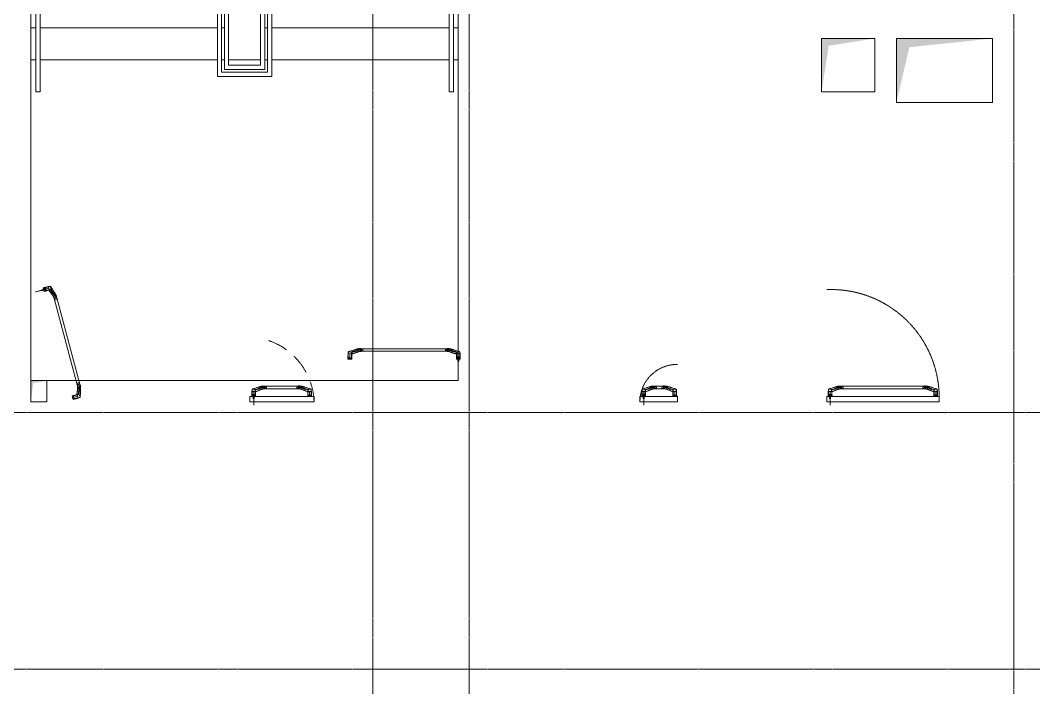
# Model space of a CAD drawing. Header units: millimetres. Extents: x -231292 to 573618, y -153144 to 564035.
# Drawn here: x -197475 to -187989, y 243520 to 249765 of the extents above; entities that cross this region are included whole.
import ezdxf

# ---------------------------------------------------------------- set-up
doc = ezdxf.new("R2010")
doc.units = ezdxf.units.MM
for name, pattern in [('CENTER2', [28.575, 19.05, -3.175, 3.175, -3.175]), ('CENTERLINE', [30, 12, -1.5, 3, -1.5, 12]), ('DASHED', [19.05, 12.7, -6.35]), ('HIDDEN', [9.525, 6.35, -3.175])]:
    doc.linetypes.add(name, pattern=pattern)
doc.layers.get('0').update_dxf_attribs({"color": 250})
for name, color, linetype, lineweight in [('АР_Двери_внутренние_антипаника', 250, 'Continuous', 0), ('АР_Ф_ЛК', 250, 'Continuous', 5), ('ВК_Шахты', 5, 'Continuous', 9), ('ОВ_Шахты_блок 4.1', 250, 'Continuous', 5), ('РД_Оси_100', 250, 'Continuous', 0)]:
    doc.layers.add(name, color=color, linetype=linetype, lineweight=lineweight)
doc.layers.add('АР_Делит', color=250, linetype='Continuous', lineweight=0, plot=False)

# ---------------------------------------------------------------- blocks, each defined once
blk = doc.blocks.new('СОШ_2200_АР_ОСИ_М100_28.05.24')
at = {"layer": 'РД_Оси_100', "linetype": 'CENTER2'}
for p, q in [((27600, -6155), (27600, 139938.679)), ((-5954.958, 90900), (119910, 90900)), ((-5954.958, 88500), (119910, 88500))]:
    blk.add_line(p, q, dxfattribs=at)
blk.add_lwpolyline([(28500, -6155), (28500, 139938.679)], dxfattribs=at)
at = {"layer": 'РД_Оси_100', "color": 1, "linetype": 'CENTER2'}
blk.add_lwpolyline([(33600, 139938.679), (33600, -6155)], dxfattribs=at)
blk = doc.blocks.new('ЛК_4000х9400')
for points in [[(6500, 3915), (2300, 3915), (2300, 3955), (6800, 3955), (6800, 3915), (6500, 3915)], [(4128.6, 45), (2300, 45), (2300, 85), (4146.2, 85)]]:
    blk.add_lwpolyline(points)
at = {"layer": 'АР_Делит'}
blk.add_lwpolyline([(-400, 4000), (9000, 4000), (9000, 0), (-400, 0)], close=True, dxfattribs=at)
at = {"layer": 'АР_Ф_ЛК'}
for p, q in [((2600, 4000), (2600, 3955)), ((2900, 4000), (2900, 3955)), ((2600, 3915), (2600, 2255)), ((2900, 3915), (2900, 2255)), ((2600, 2215), (2600, 2190)), ((2900, 2215), (2900, 2190)), ((2600, 2150), (2600, 1850)), ((2600, 1810), (2600, 1785)), ((2900, 1810), (2900, 1785)), ((2600, 1745), (2600, 85)), ((2900, 1745), (2900, 85)), ((2600, 45), (2600, 0)), ((2900, 45), (2900, 0))]:
    blk.add_line(p, q, dxfattribs=at)
for points in [[(6500, 3085, 0, 150, 0), (6033.8, 3085, 0, 0, 0), (2600, 3085, 0, 0, 0)], [(2600, 915, 0, 150, 0), (3066.2, 915, 0, 0, 0), (4400, 915, 0, 0, 0)]]:
    blk.add_lwpolyline(points, format="xyseb", dxfattribs=at)
for points in [[(4877.9, 1745), (2445, 1745), (2445, 2255), (6655, 2255), (6655, 1745), (5332.7, 1745)], [(4895.5, 1785), (2485, 1785), (2485, 2215), (6615, 2215), (6615, 1785), (5350.3, 1785)], [(4906.5, 1810), (2510, 1810), (2510, 2190), (6590, 2190), (6590, 1810), (5361.3, 1810)]]:
    blk.add_lwpolyline(points, dxfattribs=at)
for points in [[(2550, 2150), (6550, 2150), (6550, 1850), (2550, 1850)], [(2600, 2150), (6500, 2150), (6500, 1850), (2600, 1850)]]:
    blk.add_lwpolyline(points, close=True, dxfattribs=at)
blk = doc.blocks.new('otv')
at = {"linetype": 'Continuous'}
blk.add_lwpolyline([(0, -1), (0, 0), (1, 0), (1, -1)], close=True, dxfattribs=at)
blk.add_solid([(0, -1), (0, 0), (0.135, -0.137), (1, 0)], dxfattribs=at)
blk = doc.blocks.new('UUNEW01NEW00')
at = {"layer": 'АР_Двери_внутренние_антипаника', "color": 1, "linetype": 'Continuous'}
for p, q in [((-9.3, 0.2), (-14.4, -1.5)), ((-9.2, 0.8), (-9.3, 0.2)), ((-9.3, -0.1), (-9.3, 0.2)), ((-9.2, 0.2), (-9.3, 0.2)), ((-9.1, 1), (-9.2, 0.8)), ((-8.9, 0.5), (-9.2, 0.2)), ((-9.1, 19.3), (-8.9, 19.4)), ((-9.1, 19.3), (-9, 18.8)), ((-9, 1.2), (-9.1, 1)), ((-9, 18.8), (-8.8, 18.6)), ((-8.8, 1.3), (-9, 1.2)), ((-8.9, 19.4), (-8.5, 19.5)), ((-8.7, 0.8), (-8.9, 0.5)), ((-8.8, 18.6), (-8.6, 18.4)), ((-8.6, 0.9), (-8.7, 0.8)), ((-8.6, 18.4), (-8.4, 18.2)), ((-8.6, 1), (-8.6, 0.9)), ((-8.5, 1), (-8.6, 1)), ((-8.5, 19.5), (-8.2, 19.5)), ((-8.4, 0.8), (-8.5, 1.5)), ((-8.4, 1.3), (-8.5, 1)), ((-8.4, 18.2), (-8.1, 18.1)), ((-8.4, 1.4), (-8.4, 0.4)), ((-8.3, 0.5), (-8.4, 0.8)), ((-8.4, 0.4), (-8.4, -0.4)), ((-8.4, 0.4), (-8.3, 0.4)), ((-8.1, 0.2), (-8.3, 0.5)), ((-8.2, 19.5), (-7.8, 19.6)), ((-8.1, 18.1), (-7.6, 18)), ((-7.8, 0.1), (-8.1, 0.2)), ((-7.8, 19.6), (-7.5, 19.6)), ((-7.4, 0), (-7.8, 0.1)), ((-7.5, 18.3), (-7.6, 18.2)), ((-7.6, 18.2), (-7.6, 18)), ((-7.6, 18), (-7.6, 16.2)), ((-7.6, 16.2), (-7.6, 14.1)), ((-7.6, 14.1), (-7.6, 12.2)), ((-7.6, 12.2), (-7.6, 9.8)), ((-7.6, 9.8), (-7.6, 7.8)), ((-7.6, 7.8), (-7.6, 6.2)), ((-7.6, 6.2), (-7.6, 4.7)), ((-7.6, 4.7), (-7.5, 3.2)), ((-7.5, 19.6), (-7.1, 19.6)), ((-7.4, 18.3), (-7.5, 18.3)), ((-7.5, 3.2), (-7.5, 1.6)), ((-7.5, 1.6), (-7.4, 0)), ((-7.5, 0), (-7.5, 0)), ((-7.5, 0), (-7.3, 0)), ((-7.3, 18.3), (-7.4, 18.3)), ((-7.4, 0), (7.4, 0)), ((-7.2, 18.3), (-7.3, 18.3)), ((-7.3, 0), (7.3, 0)), ((-7.1, 18.3), (-7.2, 18.3)), ((-7.1, 24), (-7.1, 19.6)), ((-7.1, 19.6), (7.1, 19.6)), ((-7.1, 19.6), (-7.1, 18.3)), ((7.1, 18.3), (-7.1, 18.3)), ((-3.5, 16), (-4.6, 16.4)), ((-4.6, 16.4), (-4.6, 16.3)), ((-3.5, 15.9), (-4.6, 16.3)), ((-4.6, 16.3), (-3.8, 14.8)), ((-3.8, 14.8), (-3.3, 14.8)), ((-3, 14.7), (-3.8, 14.7)), ((-3.8, 14.7), (-3.8, 14.6)), ((-3, 14.6), (-3.8, 14.6)), ((-3.8, 14.6), (-3.8, 13.7)), ((-3.8, 13.7), (-3, 13.7)), ((-3.3, 14.8), (-3.6, 15.5)), ((-3.6, 15.5), (-2.7, 15.3)), ((-3.3, 14.9), (-3.6, 15.5)), ((-2.3, 15.7), (-3.5, 16)), ((-2.3, 15.6), (-3.5, 15.9)), ((-3.1, 14.4), (-3.4, 14.4)), ((-3.4, 14.4), (-3.4, 13.9)), ((-3.4, 14), (-3.1, 14)), ((-3.4, 13.9), (-3.1, 13.9)), ((-3.3, 14.9), (-3.3, 14.8)), ((-3, 14.4), (-3.1, 14.4)), ((-3.1, 14), (-3.1, 13.9)), ((-3.1, 14), (-3, 14)), ((-3.1, 13.9), (-3, 13.9)), ((-3, 14.7), (-3, 14.6)), ((-2.9, 14.7), (-3, 14.7)), ((-2.9, 14.6), (-3, 14.6)), ((-2.9, 14.4), (-3, 14.4)), ((-3, 14.4), (-3, 14.4)), ((-3, 14.4), (-3, 14.4)), ((-3, 14), (-3, 14)), ((-3, 14), (-3, 14)), ((-3, 14), (-2.9, 14)), ((-3, 13.9), (-3, 13.9)), ((-3, 13.9), (-3, 13.9)), ((-3, 13.9), (-2.9, 13.9)), ((-3, 13.7), (-2.9, 13.7)), ((-2.8, 14.7), (-2.9, 14.7)), ((-2.9, 14.7), (-2.9, 14.7)), ((-2.8, 14.5), (-2.9, 14.6)), ((-2.9, 14.6), (-2.9, 14.6)), ((-2.9, 14.3), (-2.9, 14.4)), ((-2.9, 14.3), (-2.9, 14.3)), ((-2.9, 14.3), (-2.9, 14.3)), ((-2.9, 14.3), (-2.9, 14.3)), ((-2.9, 14), (-2.9, 14.3)), ((-2.9, 14.1), (-2.9, 14)), ((-2.9, 14), (-2.9, 14.1)), ((-2.9, 14.1), (-2.9, 14.1)), ((-2.9, 14.1), (-2.9, 14.1)), ((-2.9, 14.1), (-2.9, 14.1)), ((-2.9, 14), (-2.9, 14)), ((-2.9, 13.9), (-2.9, 14)), ((-2.9, 14), (-2.9, 14)), ((-2.9, 14), (-2.9, 14)), ((-2.9, 13.9), (-2.9, 13.9)), ((-2.9, 13.9), (-2.9, 13.9)), ((-2.9, 13.7), (-2.8, 13.7)), ((-2.7, 14.6), (-2.8, 14.7)), ((-2.7, 14.5), (-2.8, 14.5)), ((-2.8, 13.7), (-2.8, 13.8)), ((-2.8, 13.8), (-2.7, 13.8)), ((-2.7, 15.3), (-1.7, 15.1)), ((-2.6, 14.6), (-2.7, 14.6)), ((-2.6, 14.5), (-2.7, 14.5)), ((-2.7, 13.8), (-2.6, 13.8)), ((-2.6, 14.5), (-2.6, 14.6)), ((-2.6, 14.6), (-2.6, 14.6)), ((-2.6, 14.4), (-2.6, 14.5)), ((-2.5, 14.5), (-2.6, 14.5)), ((-2.5, 14.4), (-2.6, 14.4)), ((-2.6, 14.4), (-2.6, 14.4)), ((-2.6, 13.8), (-2.6, 13.9)), ((-2.6, 13.9), (-2.5, 13.9)), ((-2.5, 14.4), (-2.5, 14.5)), ((-2.5, 14.4), (-2.5, 14.3)), ((-2.5, 14.3), (-2.5, 14.4)), ((-2.5, 14), (-2.5, 14.3)), ((-2.5, 13.9), (-2.5, 14)), ((-1, 15.5), (-2.3, 15.7)), ((-1, 15.4), (-2.3, 15.6)), ((-2.2, 14.5), (-2.3, 14.5)), ((-2.3, 14.5), (-2.3, 14.4)), ((-2.3, 14.4), (-2.3, 14.3)), ((-2.2, 14.4), (-2.3, 14.4)), ((-2.3, 14.4), (-2.3, 14.3)), ((-2.3, 14.3), (-2.3, 14)), ((-2.3, 14), (-2.3, 13.9)), ((-2.3, 13.9), (-2.3, 13.9)), ((-2.3, 13.9), (-2.2, 13.8)), ((-2.1, 14.6), (-2.2, 14.6)), ((-2.2, 14.6), (-2.2, 14.5)), ((-2.1, 14.5), (-2.2, 14.5)), ((-2.2, 14.5), (-2.2, 14.4)), ((-2.2, 13.8), (-2.2, 13.8)), ((-2.2, 13.8), (-2.1, 13.8)), ((-2, 14.7), (-2.1, 14.6)), ((-2, 14.6), (-2.1, 14.5)), ((-2.1, 14.6), (-2.1, 14.6)), ((-2.1, 14.5), (-2.1, 14.5)), ((-2.1, 13.8), (-2, 13.7)), ((-1.9, 14.7), (-2, 14.7)), ((-1.9, 14.6), (-2, 14.6)), ((-2, 13.7), (-2, 13.7)), ((-2, 13.7), (-1.9, 13.7)), ((-1.8, 14.7), (-1.9, 14.7)), ((-1.8, 14.6), (-1.9, 14.6)), ((-1.8, 14.4), (-1.9, 14.4)), ((-1.9, 14.4), (-1.9, 14.3)), ((-1.9, 14.3), (-1.9, 14)), ((-1.9, 14.3), (-1.9, 14.3)), ((-1.9, 14.3), (-1.9, 14.3)), ((-1.9, 14.3), (-1.9, 14.3)), ((-1.9, 14.1), (-1.9, 14.1)), ((-1.9, 14.1), (-1.9, 14.1)), ((-1.9, 14.1), (-1.9, 14.1)), ((-1.9, 14.1), (-1.8, 14)), ((-1.9, 14), (-1.9, 14)), ((-1.9, 14), (-1.9, 14)), ((-1.9, 14), (-1.9, 13.9)), ((-1.9, 13.9), (-1.8, 13.9)), ((-1.9, 13.7), (-1.8, 13.7)), ((-1.8, 14.7), (-1.8, 14.6)), ((-1.5, 14.7), (-1.8, 14.7)), ((-1.5, 14.6), (-1.8, 14.6)), ((-1.7, 14.4), (-1.8, 14.4)), ((-1.8, 14.4), (-1.8, 14.4)), ((-1.8, 14.4), (-1.8, 14.4)), ((-1.8, 14), (-1.8, 14)), ((-1.8, 14), (-1.8, 14)), ((-1.8, 14), (-1.7, 14)), ((-1.8, 13.9), (-1.8, 13.9)), ((-1.8, 13.9), (-1.8, 13.9)), ((-1.8, 13.9), (-1.7, 13.9)), ((-1.8, 13.7), (-1.5, 13.7)), ((-1.7, 15.1), (-0.7, 15)), ((-1.7, 14.4), (-1.7, 14.4)), ((-1.6, 14.4), (-1.7, 14.4)), ((-1.7, 14), (-1.7, 13.9)), ((-1.7, 14), (-1.7, 14)), ((-1.7, 14), (-1.6, 14)), ((-1.7, 13.9), (-1.6, 13.9)), ((-1.7, 13.9), (-1.7, 13.9)), ((-1.5, 14.4), (-1.6, 14.4)), ((-1.6, 14.4), (-1.6, 14.4)), ((-1.6, 14), (-1.6, 13.9)), ((-1.6, 14), (-1.6, 14)), ((-1.6, 14), (-1.5, 14)), ((-1.6, 13.9), (-1.6, 13.9)), ((-1.6, 13.9), (-1.5, 13.9)), ((-1.5, 14.7), (-1.5, 14.6)), ((-1.4, 14.7), (-1.5, 14.7)), ((-1.4, 14.6), (-1.5, 14.6)), ((-1.4, 14.3), (-1.5, 14.4)), ((-1.5, 14.4), (-1.5, 14.4)), ((-1.5, 14.4), (-1.5, 14.4)), ((-1.5, 14), (-1.4, 14.1)), ((-1.5, 14), (-1.5, 14)), ((-1.5, 14), (-1.5, 14)), ((-1.5, 14), (-1.5, 14)), ((-1.5, 13.9), (-1.5, 13.9)), ((-1.5, 13.9), (-1.5, 13.9)), ((-1.5, 13.9), (-1.5, 13.9)), ((-1.5, 13.9), (-1.4, 13.9)), ((-1.5, 13.7), (-1.4, 13.7)), ((-1.3, 14.7), (-1.4, 14.7)), ((-1.3, 14.6), (-1.4, 14.6)), ((-1.4, 14.3), (-1.4, 14.3)), ((-1.4, 14.3), (-1.4, 14.3)), ((-1.4, 14.3), (-1.4, 14.3)), ((-1.4, 14), (-1.4, 14.3)), ((-1.4, 14.1), (-1.4, 14)), ((-1.4, 14.1), (-1.4, 14.1)), ((-1.4, 14.1), (-1.4, 14.1)), ((-1.4, 14.1), (-1.4, 14.1)), ((-1.4, 13.9), (-1.4, 14)), ((-1.4, 14), (-1.4, 14)), ((-1.4, 14), (-1.4, 14)), ((-1.4, 13.7), (-1.3, 13.7)), ((-1.2, 14.6), (-1.3, 14.7)), ((-1.3, 14.7), (-1.3, 14.7)), ((-1.3, 14.5), (-1.3, 14.6)), ((-1.2, 14.5), (-1.3, 14.5)), ((-1.3, 13.7), (-1.2, 13.8)), ((-1.1, 14.6), (-1.2, 14.6)), ((-1.1, 14.5), (-1.2, 14.5)), ((-1.2, 13.8), (-1.2, 13.8)), ((-1.2, 13.8), (-1.1, 13.8)), ((-1.1, 14.5), (-1.1, 14.6)), ((-1.1, 14.6), (-1.1, 14.6)), ((-1.1, 14.4), (-1.1, 14.5)), ((-1, 14.5), (-1.1, 14.5)), ((-1, 14.4), (-1.1, 14.4)), ((-1.1, 14.4), (-1.1, 14.4)), ((-1.1, 13.8), (-1.1, 13.9)), ((-1.1, 13.9), (-1, 13.9)), ((0, 16.5), (-1, 15.5)), ((0, 16.4), (-1, 15.4)), ((-1, 15.5), (-1, 15.4)), ((-1, 14.4), (-1, 14.5)), ((-1, 14.3), (-1, 14.4)), ((-1, 14.4), (-1, 14.3)), ((-1, 14), (-1, 14.3)), ((-1, 13.9), (-1, 14)), ((0, 14.7), (-0.8, 14.7)), ((-0.8, 14.7), (-0.8, 14.6)), ((0, 14.6), (-0.8, 14.6)), ((-0.8, 14.6), (-0.8, 13.7)), ((-0.8, 13.7), (-0.4, 13.7)), ((-0.7, 15), (0, 15.7)), ((-0.1, 14.4), (-0.4, 14.4)), ((-0.4, 14.4), (-0.4, 14.2)), ((-0.4, 14.3), (-0.1, 14.3)), ((-0.4, 14.2), (-0.1, 14.2)), ((-0.4, 14.1), (-0.2, 14.1)), ((-0.4, 13.7), (-0.4, 14.1)), ((-0.2, 14.1), (0, 13.7)), ((0, 14.4), (-0.1, 14.4)), ((-0.1, 14.4), (-0.1, 14.4)), ((-0.1, 14.4), (-0.1, 14.4)), ((-0.1, 14.3), (-0.1, 14.2)), ((-0.1, 14.3), (-0.1, 14.3)), ((-0.1, 14.3), (-0.1, 14.3)), ((-0.1, 14.3), (0, 14.3)), ((-0.1, 14.2), (-0.1, 14.2)), ((-0.1, 14.2), (-0.1, 14.2)), ((-0.1, 14.2), (0, 14.2)), ((0, 16.5), (0, 16.4)), ((1, 15.5), (0, 16.5)), ((1, 15.4), (0, 16.4)), ((0, 15.7), (0.7, 15)), ((0, 14.7), (0, 14.6)), ((0.1, 14.7), (0, 14.7)), ((0.1, 14.6), (0, 14.6)), ((0, 14.3), (0, 14.4)), ((0, 14.4), (0, 14.4)), ((0, 14.3), (0, 14.4)), ((0, 14.4), (0, 14.4)), ((0, 14.4), (0, 14.4)), ((0, 14.4), (0, 14.4)), ((0, 14.4), (0, 14.4)), ((0, 14.3), (0, 14.3)), ((0, 14.3), (0, 14.3)), ((0, 14.3), (0, 14.3)), ((0, 14.2), (0, 14.3)), ((0, 14.3), (0, 14.3)), ((0, 14.3), (0, 14.3)), ((0, 14.3), (0, 14.3)), ((0, 14.2), (0, 14.2)), ((0, 14.2), (0, 14.2)), ((0, 13.7), (0.5, 13.7)), ((0.2, 14.7), (0.1, 14.7)), ((0.2, 14.6), (0.1, 14.6)), ((0.3, 14.6), (0.2, 14.7)), ((0.2, 14.7), (0.2, 14.7)), ((0.2, 14.5), (0.2, 14.6)), ((0.3, 14.5), (0.2, 14.5)), ((0.5, 13.7), (0.2, 14.1)), ((0.2, 14.1), (0.3, 14.1)), ((0.4, 14.6), (0.3, 14.6)), ((0.4, 14.5), (0.3, 14.5)), ((0.3, 14.1), (0.4, 14.2)), ((0.3, 14.1), (0.3, 14.1)), ((0.5, 13.8), (0.3, 14.1)), ((0.4, 14.5), (0.4, 14.6)), ((0.4, 14.6), (0.4, 14.6)), ((0.4, 14.4), (0.4, 14.5)), ((0.4, 14.4), (0.4, 14.5)), ((0.4, 14.5), (0.4, 14.5)), ((0.4, 14.3), (0.4, 14.4)), ((0.4, 14.4), (0.4, 14.4)), ((0.4, 14.4), (0.4, 14.4)), ((0.4, 14.2), (0.4, 14.3)), ((0.4, 14.3), (0.4, 14.3)), ((0.4, 14.2), (0.4, 14.2)), ((0.5, 13.8), (0.5, 13.7)), ((0.7, 15), (1.7, 15.1)), ((0.7, 14.7), (0.7, 14.6)), ((1.4, 14.7), (0.7, 14.7)), ((1.4, 14.6), (0.7, 14.6)), ((0.7, 14.6), (0.7, 13.7)), ((0.7, 13.7), (1.1, 13.7)), ((2.3, 15.7), (1, 15.5)), ((2.3, 15.6), (1, 15.4)), ((1, 15.5), (1, 15.4)), ((1.1, 13.7), (1.1, 14.3)), ((1.1, 14.3), (1.2, 14.3)), ((1.2, 14.3), (1.5, 13.7)), ((1.4, 14.7), (1.4, 14.6)), ((1.6, 14.2), (1.4, 14.7)), ((1.6, 14.1), (1.4, 14.6)), ((1.5, 13.7), (1.8, 13.7)), ((1.6, 14.2), (1.6, 14.1)), ((1.7, 14.2), (1.6, 14.2)), ((1.7, 14.1), (1.6, 14.1)), ((1.7, 15.1), (2.7, 15.3)), ((1.9, 14.7), (1.7, 14.2)), ((1.9, 14.6), (1.7, 14.1)), ((1.7, 14.2), (1.7, 14.1)), ((1.8, 13.7), (2, 14.3)), ((1.9, 14.7), (1.9, 14.6)), ((2.5, 14.7), (1.9, 14.7)), ((2.5, 14.6), (1.9, 14.6)), ((2, 14.3), (2.2, 14.3)), ((2.2, 14.3), (2.2, 13.7)), ((2.2, 13.7), (2.5, 13.7)), ((3.5, 16), (2.3, 15.7)), ((3.5, 15.9), (2.3, 15.6)), ((2.5, 14.7), (2.5, 14.6)), ((2.5, 13.7), (2.5, 14.6)), ((2.7, 15.3), (3.6, 15.5)), ((3.1, 14.7), (2.7, 13.8)), ((3.1, 14.6), (2.7, 13.7)), ((2.7, 13.8), (2.7, 13.7)), ((2.7, 13.7), (3.2, 13.7)), ((3.1, 14.7), (3.1, 14.6)), ((3.9, 14.7), (3.1, 14.7)), ((3.9, 14.6), (3.1, 14.6)), ((3.2, 13.7), (3.2, 13.9)), ((3.2, 13.9), (3.8, 13.9)), ((3.6, 15.5), (3.3, 14.8)), ((3.6, 15.5), (3.3, 14.9)), ((3.3, 14.9), (3.3, 14.8)), ((3.3, 14.8), (3.8, 14.8)), ((3.4, 14.3), (3.3, 14)), ((3.3, 14.1), (3.7, 14.1)), ((3.3, 14), (3.7, 14)), ((3.6, 14.3), (3.4, 14.3)), ((4.6, 16.4), (3.5, 16)), ((4.6, 16.3), (3.5, 15.9)), ((3.7, 14), (3.6, 14.3)), ((3.8, 14.8), (4.6, 16.3)), ((3.8, 13.9), (3.8, 13.7)), ((3.8, 13.7), (4.2, 13.7)), ((3.9, 14.7), (3.9, 14.6)), ((4.2, 13.8), (3.9, 14.7)), ((4.2, 13.7), (3.9, 14.6)), ((4.2, 13.8), (4.2, 13.7)), ((4.6, 16.4), (4.6, 16.3)), ((6.7, -9.4), (7.3, 0)), ((7.1, 19.6), (7.1, 24)), ((7.1, 19.6), (7.1, 18.3)), ((7.1, 19.6), (7.5, 19.6)), ((7.2, 18.3), (7.1, 18.3)), ((7.3, 18.3), (7.2, 18.3)), ((7.5, 18.3), (7.3, 18.3)), ((7.4, 0), (7.5, 2)), ((7.8, 0.1), (7.4, 0)), ((7.5, 19.6), (7.8, 19.6)), ((7.6, 18.2), (7.5, 18.3)), ((7.5, 2), (7.6, 4)), ((7.6, 18), (7.6, 18.2)), ((7.6, 18), (8.1, 18.1)), ((7.6, 16.2), (7.6, 18)), ((7.6, 14.2), (7.6, 16.2)), ((7.6, 12.3), (7.6, 14.2)), ((7.6, 9.9), (7.6, 12.3)), ((7.6, 8), (7.6, 9.9)), ((7.6, 5.9), (7.6, 8)), ((7.6, 4), (7.6, 5.9)), ((7.8, 19.6), (8.2, 19.5)), ((8.1, 0.2), (7.8, 0.1)), ((8.1, 18.1), (8.4, 18.2)), ((8.3, 0.5), (8.1, 0.2)), ((8.2, 19.5), (8.5, 19.5)), ((8.4, 0.8), (8.3, 0.5)), ((8.4, 18.2), (8.6, 18.4)), ((8.5, 19.5), (8.9, 19.4)), ((8.6, 18.4), (8.8, 18.6)), ((8.8, 18.6), (9, 18.8)), ((8.9, 19.4), (9.1, 19.3)), ((9, 18.8), (9.1, 19.3)), ((-52.5, -11.9), (-52.5, -19.8)), ((-52.5, -19.8), (-52.5, -25.1)), ((-52.5, -25.1), (-47.5, -25.1)), ((-47.5, -11.9), (-47.5, -19.8)), ((-47.5, -11.9), (-47.5, -11.9)), ((-47.5, -19.8), (-46, -19.6)), ((-45.9, -19.8), (-47.5, -19.8)), ((-47.5, -19.8), (-47.5, -25.1)), ((-46, -19.6), (-44.5, -19.2)), ((-44.3, -19.8), (-45.9, -19.8)), ((-43.1, -11.4), (-44.5, -11.6)), ((-44.5, -19.2), (-42.9, -18.5)), ((-42.5, -19.7), (-44.3, -19.8)), ((-41.6, -11.2), (-43.1, -11.4)), ((-42.9, -18.5), (-41.3, -17.7)), ((-40.6, -19.6), (-42.5, -19.7)), ((-39.3, -10.7), (-41.6, -11.2)), ((-41.3, -17.7), (-39, -16.7)), ((-37.8, -19.2), (-40.6, -19.6)), ((-36.7, -9.9), (-39.3, -10.7)), ((-39, -16.7), (-36.4, -15.7)), ((-34.9, -18.5), (-37.8, -19.2)), ((-33.8, -8.9), (-36.7, -9.9)), ((-36.4, -15.7), (-33.5, -14.5)), ((-31.9, -17.6), (-34.9, -18.5)), ((-30.7, -7.7), (-33.8, -8.9)), ((-33.5, -14.5), (-30.3, -13.4)), ((-28.7, -16.6), (-31.9, -17.6)), ((-27.2, -6.3), (-30.7, -7.7)), ((-30.3, -13.4), (-26.8, -12.1)), ((-25.2, -15.3), (-28.7, -16.6)), ((-23.3, -4.8), (-27.2, -6.3)), ((-26.8, -12.1), (-22.9, -10.9)), ((-21.4, -13.9), (-25.2, -15.3)), ((-19.1, -3.2), (-23.3, -4.8)), ((-22.9, -10.9), (-18.7, -9.6)), ((-17.3, -12.4), (-21.4, -13.9)), ((-14.4, -1.5), (-19.1, -3.2)), ((-18.7, -9.6), (-14, -8.2)), ((-12.8, -10.8), (-17.3, -12.4)), ((-14, -8.2), (-8.8, -6.6)), ((-7.8, -9.1), (-12.8, -10.8)), ((-9, -3.8), (-9.3, -0.1)), ((-8.8, -6.6), (-9, -3.8)), ((-8.8, -6.6), (-8.8, -6.6)), ((-8.8, -7.3), (-8.8, -6.6)), ((-8.8, -6.6), (-8.7, -6.6)), ((-8.5, -8.1), (-8.8, -7.3)), ((-8.7, -6.6), (-8.6, -6.6)), ((-8.6, -6.6), (-8.4, -6.7)), ((-8.2, -8.7), (-8.5, -8.1)), ((-8.4, -0.4), (-8.3, -0.9)), ((-8.4, -6.7), (-8.1, -6.7)), ((-8.3, -0.9), (-8.3, -1.1)), ((-8.3, -1.1), (-8.3, -1.1)), ((-8.3, -1.2), (-8.2, -1.2)), ((-8.2, -1.2), (-8.2, -1.2)), ((-8.2, -1.2), (-8.2, -1.5)), ((-8.2, -1.5), (-8.2, -1.5)), ((-7.8, -9.1), (-8.2, -8.7)), ((-8.1, -6.7), (-8, -6.6)), ((-8, -7.1), (-8.1, -6.7)), ((-8.1, -6.7), (-8.1, -6.7)), ((-8, -6.6), (-8, -6.6)), ((-8, -6.6), (-7.9, -6.6)), ((-7.6, -7.6), (-8, -7.1)), ((-7.8, -6.9), (-7.9, -6.6)), ((-7.9, -6.6), (-7.9, -6.7)), ((-7.9, -6.7), (-7.9, -6.6)), ((-7.5, -7.2), (-7.8, -6.9)), ((-7.4, -8.9), (-7.8, -9.1)), ((-7.2, -8), (-7.6, -7.6)), ((-7.2, -7.4), (-7.5, -7.2)), ((-7.1, -8.7), (-7.4, -8.9)), ((-7.3, 0), (-7.2, -1.7)), ((-7.2, -1.7), (-7.2, -3.1)), ((-7.2, -3.1), (-7.1, -4.5)), ((-6.9, -7.4), (-7.2, -7.4)), ((-6.7, -8.2), (-7.2, -8)), ((-7.1, -4.5), (-7, -6)), ((-6.7, -8.2), (-7.1, -8.7)), ((-7, -6), (-6.9, -7.4)), ((-6.9, -7.4), (-6.8, -7.5)), ((-6.8, -7.5), (-6.8, -7.5)), ((-6.8, -7.5), (-6.8, -7.6)), ((-6.8, -7.6), (-6.8, -7.6)), ((-6.8, -7.6), (-6.8, -7.6)), ((-6.8, -7.6), (-6.8, -7.6)), ((-6.8, -7.6), (-6.8, -7.6)), ((-6.8, -7.6), (-6.8, -7.6)), ((-6.8, -7.6), (-6.8, -7.6)), ((-6.8, -7.6), (-6.8, -7.6)), ((-6.8, -7.6), (-6.8, -7.6)), ((-6.8, -7.6), (-6.8, -7.6)), ((-6.8, -7.6), (-6.8, -7.6)), ((-6.8, -7.6), (-6.8, -7.6)), ((-6.8, -7.6), (-6.8, -7.6)), ((-6.8, -7.6), (-6.8, -7.6)), ((-6.8, -7.6), (-6.7, -7.8)), ((-6.7, -7.8), (-6.6, -8)), ((-6.6, -8), (-6.7, -8.1)), ((-6.7, -8.1), (-6.7, -8.2)), ((-6.7, -8.2), (5.6, -10.6)), ((5.6, -10.6), (6.3, -10)), ((5.6, -10.6), (6, -10.6)), ((6, -10.6), (6.3, -10.5)), ((6.3, -10), (6.6, -9.7)), ((6.3, -10.5), (6.4, -10.5)), ((6.6, -9.7), (6.7, -9.4)), ((6.7, -9.4), (7.1, -9.3)), ((7.1, -9.3), (7.4, -9.1)), ((7.4, -9.1), (7.6, -8.9)), ((8.3, -0.4), (8.3, -0.3))]:
    blk.add_line(p, q, dxfattribs=at)
at = {"layer": 'АР_Двери_внутренние_антипаника', "color": 40, "linetype": 'Continuous'}
for p, q in [((-8.8, 1.3), (-13.2, -0.1)), ((-9.1, 24), (9.1, 24)), ((-9.1, 19.3), (-9.1, 24)), ((-9, 18.2), (-9.1, 19.3)), ((-9, 17.1), (-9, 18.2)), ((-8.5, 1.5), (-9, 17.1)), ((-8.5, 1.5), (-8.8, 1.3)), ((8.3, 0.5), (8, -3.9)), ((9.1, 24), (9.1, 19.3)), ((-53, -19.5), (-53, -12.4)), ((-53, -24.6), (-53, -19.5)), ((-47.5, -11.9), (-52.5, -11.9)), ((-52.5, -25.1), (-47.5, -25.1)), ((-47.5, -11.9), (-46.3, -11.8)), ((-47.5, -25.1), (-45.1, -25)), ((-45.1, -11.7), (-46.3, -11.8)), ((-44.4, -11.5), (-45.1, -11.7)), ((-45.1, -25), (-44.1, -24.9)), ((-42.2, -11), (-44.4, -11.6)), ((-44.1, -24.9), (-43.6, -24.9)), ((-43.6, -24.9), (-43, -24.8)), ((-43, -24.8), (-42.4, -24.8)), ((-42.4, -24.8), (-41.8, -24.7)), ((-40, -10.4), (-42.2, -11)), ((-41.8, -24.7), (-41.1, -24.6)), ((-41.1, -24.6), (-39.3, -24.3)), ((-38, -9.7), (-40, -10.4)), ((-39.3, -24.3), (-37.6, -23.9)), ((-36.1, -9), (-38, -9.7)), ((-37.6, -23.9), (-36.2, -23.6)), ((-36.2, -23.6), (-35.1, -23.3)), ((-34.2, -8.3), (-36.1, -9)), ((-35.1, -23.3), (-34.2, -23.1)), ((-32.1, -7.5), (-34.2, -8.3)), ((-34.2, -23.1), (-33.1, -22.8)), ((-33.1, -22.8), (-31.7, -22.5)), ((-30.3, -6.7), (-32.1, -7.5)), ((-31.7, -22.5), (-30.1, -22)), ((-28.2, -5.9), (-30.3, -6.7)), ((-30.1, -22), (-28.2, -21.5)), ((-25.9, -4.9), (-28.2, -5.9)), ((-28.2, -21.5), (-26, -20.8)), ((-26, -20.8), (-23.3, -20)), ((-23.3, -3.9), (-25.9, -4.9)), ((-20.4, -2.7), (-23.3, -3.9)), ((-23.3, -20), (-20.2, -19.1)), ((-17, -1.5), (-20.4, -2.7)), ((-20.2, -19.1), (-17.7, -18.3)), ((-17.7, -18.3), (-14.9, -17.4)), ((-13.2, -0.1), (-17, -1.5)), ((-14.9, -17.4), (-11.8, -16.4)), ((-11.8, -16.4), (-8.3, -15.3)), ((-8.3, -15.3), (-4.5, -14.1)), ((-4.5, -14.1), (-0.2, -12.7)), ((-0.2, -12.7), (4.6, -11.2)), ((4.6, -11.2), (5.6, -10.9)), ((5.6, -10.9), (6.4, -10.5)), ((6.4, -10.5), (7.3, -9.6)), ((7.3, -9.6), (7.6, -8.9)), ((7.6, -8.9), (7.7, -8.7)), ((8, -3.9), (7.7, -8.6)), ((7.7, -8.7), (7.7, -8.6))]:
    blk.add_line(p, q, dxfattribs=at)
at = {"layer": 'АР_Двери_внутренние_антипаника', "color": 1, "linetype": 'CENTERLINE'}
blk.add_line((0, 4.4), (0, 26), dxfattribs=at)
at = {"layer": 'АР_Двери_внутренние_антипаника', "color": 1, "linetype": 'HIDDEN'}
for p, q in [((-60.5, -14), (-53, -14)), ((-60.5, -14), (-60.5, -23)), ((-60.5, -23), (-53, -23)), ((-54.5, -17.6), (-54.5, -14.1)), ((-54.5, -14.1), (-53, -14.1)), ((-54.5, -17.6), (-53, -17.6))]:
    blk.add_line(p, q, dxfattribs=at)
at = {"layer": 'АР_Двери_внутренние_антипаника', "color": 1, "linetype": 'Continuous'}
blk.add_arc((490.8, 29.3), 500, 183.3082, 184.1216, dxfattribs=at)
at = {"layer": 'АР_Двери_внутренние_антипаника', "color": 40, "linetype": 'Continuous'}
for centre, radius, start, end in [((-490.9, 27.7), 500, 356.9219, 359.0377), ((-52.5, -12.4), 0.5, 90, 180), ((-52.5, -24.6), 0.5, 180, 270)]:
    blk.add_arc(centre, radius, start, end, dxfattribs=at)
at = {"layer": 'АР_Двери_внутренние_антипаника', "color": 1, "linetype": 'Continuous'}
blk.add_point((0, 0), dxfattribs=at)
blk = doc.blocks.new('66NEW00')
at = {"layer": 'АР_Двери_внутренние_антипаника', "color": 40, "linetype": 'Continuous'}
for p, q in [((9.1, 0), (-9.1, 0)), ((-9.1, 0), (-9.1, -4.7)), ((9.1, -4.7), (9.1, 0)), ((-8.3, -23.5), (-8, -27.9)), ((-8, -27.9), (-7.7, -32.5)), ((-7.7, -32.7), (-7.7, -32.5)), ((-7.6, -32.8), (-7.7, -32.7)), ((-7.3, -33.6), (-7.6, -32.8)), ((-6.4, -34.5), (-7.3, -33.6)), ((-5.6, -34.9), (-6.4, -34.5)), ((-4.6, -35.2), (-5.6, -34.9)), ((0.2, -36.7), (-4.6, -35.2)), ((4.5, -38.1), (0.2, -36.7)), ((8.3, -39.3), (4.5, -38.1)), ((11.8, -40.4), (8.3, -39.3)), ((8.5, -22.4), (9, -6.9)), ((8.5, -22.4), (8.8, -22.7)), ((8.8, -22.7), (13.2, -24.1)), ((9, -5.7), (9.1, -4.7)), ((9, -6.9), (9, -5.7)), ((14.9, -41.4), (11.8, -40.4)), ((13.2, -24.1), (17, -25.5)), ((17.7, -42.3), (14.9, -41.4)), ((17, -25.5), (20.4, -26.7)), ((20.2, -43), (17.7, -42.3)), ((23.3, -44), (20.2, -43)), ((20.4, -26.7), (23.3, -27.9)), ((23.3, -27.9), (25.9, -28.9)), ((26, -44.8), (23.3, -44)), ((25.9, -28.9), (28.2, -29.9)), ((28.2, -45.4), (26, -44.8)), ((28.2, -29.9), (30.3, -30.7)), ((30.1, -46), (28.2, -45.4)), ((31.7, -46.4), (30.1, -46)), ((30.3, -30.7), (32.1, -31.4)), ((33.1, -46.8), (31.7, -46.4)), ((32.1, -31.4), (34.2, -32.3)), ((34.2, -47.1), (33.1, -46.8)), ((34.2, -32.3), (36.1, -33)), ((35.1, -47.3), (34.2, -47.1)), ((36.2, -47.6), (35.1, -47.3)), ((36.1, -33), (38, -33.7)), ((38, -33.7), (40, -34.4)), ((40, -34.4), (42.2, -35)), ((42.2, -35), (44.4, -35.5)), ((44.4, -35.5), (45.1, -35.6)), ((45.1, -35.6), (46.3, -35.8)), ((47.5, -35.8), (46.3, -35.8)), ((47.5, -35.8), (52.5, -35.8)), ((53, -43.4), (53, -36.3)), ((53, -48.6), (53, -43.4)), ((37.6, -47.9), (36.2, -47.6)), ((39.3, -48.2), (37.6, -47.9)), ((41.1, -48.6), (39.3, -48.2)), ((41.8, -48.7), (41.1, -48.6)), ((42.4, -48.7), (41.8, -48.7)), ((43, -48.8), (42.4, -48.7)), ((43.6, -48.9), (43, -48.8)), ((44.1, -48.9), (43.6, -48.9)), ((45.1, -49), (44.1, -48.9)), ((47.5, -49.1), (45.1, -49)), ((52.5, -49.1), (47.5, -49.1))]:
    blk.add_line(p, q, dxfattribs=at)
at = {"layer": 'АР_Двери_внутренние_антипаника', "color": 1, "linetype": 'Continuous'}
for p, q in [((-7.1, -4.4), (-7.1, 0)), ((7.1, 0), (7.1, -4.4)), ((-8.9, -4.6), (-9.1, -4.7)), ((-9, -5.2), (-9.1, -4.7)), ((-8.8, -5.4), (-9, -5.2)), ((-8.5, -4.5), (-8.9, -4.6)), ((-8.6, -5.6), (-8.8, -5.4)), ((-8.4, -5.7), (-8.6, -5.6)), ((-8.2, -4.4), (-8.5, -4.5)), ((-8.1, -5.8), (-8.4, -5.7)), ((-8.4, -23.1), (-8.3, -23.5)), ((-8.3, -23.5), (-8.1, -23.7)), ((-8.3, -24.4), (-8.3, -24.2)), ((-7.8, -4.4), (-8.2, -4.4)), ((-7.6, -5.9), (-8.1, -5.8)), ((-8.1, -23.7), (-7.8, -23.9)), ((-7.5, -4.4), (-7.8, -4.4)), ((-7.8, -23.9), (-7.4, -24)), ((-7.6, -5.8), (-7.5, -5.7)), ((-7.6, -5.9), (-7.6, -5.8)), ((-7.6, -7.7), (-7.6, -5.9)), ((-7.6, -9.8), (-7.6, -7.7)), ((-7.6, -11.7), (-7.6, -9.8)), ((-7.6, -14), (-7.6, -11.7)), ((-7.6, -16), (-7.6, -14)), ((-7.6, -18.1), (-7.6, -16)), ((-7.6, -19.9), (-7.6, -18.1)), ((-7.5, -21.9), (-7.6, -19.9)), ((-7.4, -33.1), (-7.6, -32.8)), ((-7.1, -4.4), (-7.5, -4.4)), ((-7.5, -5.7), (-7.3, -5.7)), ((-7.4, -24), (-7.5, -21.9)), ((7.4, -24), (-7.4, -24)), ((-7.1, -33.3), (-7.4, -33.1)), ((-7.3, -5.7), (-7.2, -5.6)), ((7.3, -24), (-7.3, -24)), ((-6.7, -33.3), (-7.3, -24)), ((-7.2, -5.6), (-7.1, -5.6)), ((7.1, -4.4), (-7.1, -4.4)), ((-7.1, -4.4), (-7.1, -5.6)), ((-7.1, -5.6), (7.1, -5.6)), ((-6.7, -33.3), (-7.1, -33.3)), ((-6.6, -33.7), (-6.7, -33.3)), ((-6.3, -34), (-6.6, -33.7)), ((-6.3, -34.5), (-6.4, -34.4)), ((-5.6, -34.5), (-6.3, -34)), ((-6, -34.6), (-6.3, -34.5)), ((-5.6, -34.5), (-6, -34.6)), ((6.7, -32.2), (-5.6, -34.5)), ((6.7, -31.8), (6.6, -32)), ((6.6, -32), (6.7, -32.1)), ((6.8, -31.6), (6.7, -31.8)), ((6.7, -32.2), (7.2, -32)), ((6.7, -32.1), (6.7, -32.2)), ((6.7, -32.2), (7.1, -32.7)), ((6.9, -31.4), (6.8, -31.5)), ((6.8, -31.5), (6.8, -31.5)), ((6.8, -31.5), (6.8, -31.5)), ((6.8, -31.5), (6.8, -31.6)), ((6.8, -31.6), (6.8, -31.6)), ((6.8, -31.6), (6.8, -31.6)), ((6.8, -31.6), (6.8, -31.6)), ((6.8, -31.6), (6.8, -31.6)), ((6.8, -31.6), (6.8, -31.6)), ((6.8, -31.6), (6.8, -31.6)), ((6.8, -31.6), (6.8, -31.6)), ((6.8, -31.6), (6.8, -31.6)), ((6.8, -31.6), (6.8, -31.6)), ((6.8, -31.6), (6.8, -31.6)), ((6.8, -31.6), (6.8, -31.6)), ((6.8, -31.6), (6.8, -31.6)), ((7, -29.9), (6.9, -31.4)), ((6.9, -31.4), (7.2, -31.3)), ((7.1, -28.5), (7, -29.9)), ((7.1, -4.4), (7.1, -5.6)), ((7.5, -4.4), (7.1, -4.4)), ((7.1, -5.6), (7.2, -5.6)), ((7.2, -27.1), (7.1, -28.5)), ((7.1, -32.7), (7.4, -32.9)), ((7.2, -5.6), (7.3, -5.7)), ((7.3, -24), (7.2, -25.6)), ((7.2, -25.6), (7.2, -27.1)), ((7.2, -31.3), (7.5, -31.2)), ((7.2, -32), (7.6, -31.6)), ((7.3, -5.7), (7.4, -5.7)), ((7.5, -24), (7.3, -24)), ((7.4, -5.7), (7.5, -5.7)), ((7.5, -22.4), (7.4, -24)), ((7.4, -24), (7.8, -23.9)), ((7.4, -32.9), (7.8, -33.1)), ((7.8, -4.4), (7.5, -4.4)), ((7.5, -5.7), (7.6, -5.8)), ((7.6, -19.3), (7.5, -20.8)), ((7.5, -20.8), (7.5, -22.4)), ((7.5, -24), (7.5, -24)), ((7.5, -31.2), (7.8, -30.9)), ((8.1, -5.8), (7.6, -5.9)), ((7.6, -5.8), (7.6, -5.9)), ((7.6, -5.9), (7.6, -7.8)), ((7.6, -7.8), (7.6, -9.9)), ((7.6, -9.9), (7.6, -11.8)), ((7.6, -11.8), (7.6, -14.2)), ((7.6, -14.2), (7.6, -16.2)), ((7.6, -16.2), (7.6, -17.8)), ((7.6, -17.8), (7.6, -19.3)), ((7.6, -31.6), (8, -31.1)), ((8.2, -4.4), (7.8, -4.4)), ((7.8, -23.9), (8.1, -23.7)), ((7.8, -30.9), (7.9, -30.6)), ((7.8, -33.1), (8.2, -32.7)), ((7.8, -33.1), (12.8, -34.8)), ((8, -30.6), (7.9, -30.6)), ((7.9, -30.6), (7.9, -30.6)), ((7.9, -30.6), (7.9, -30.6)), ((8, -31.1), (8.1, -30.6)), ((8.1, -30.6), (8, -30.6)), ((8, -30.6), (8, -30.6)), ((8.4, -5.7), (8.1, -5.8)), ((8.1, -23.7), (8.3, -23.5)), ((8.1, -30.7), (8.1, -30.6)), ((8.4, -30.7), (8.1, -30.7)), ((8.5, -4.5), (8.2, -4.4)), ((8.2, -25.1), (8.2, -25.2)), ((8.3, -25.1), (8.2, -25.1)), ((8.2, -25.2), (8.2, -25.5)), ((8.2, -25.5), (8.2, -25.5)), ((8.2, -32.7), (8.5, -32.1)), ((8.3, -23.5), (8.4, -23.1)), ((8.4, -23.6), (8.3, -23.6)), ((8.4, -24.3), (8.3, -24.8)), ((8.3, -24.8), (8.3, -25.1)), ((8.3, -25.1), (8.3, -25.1)), ((8.6, -5.6), (8.4, -5.7)), ((8.4, -23.1), (8.5, -22.4)), ((8.4, -22.6), (8.5, -22.9)), ((8.4, -22.6), (8.4, -23.6)), ((8.4, -23.6), (8.4, -24.3)), ((8.6, -30.6), (8.4, -30.7)), ((8.9, -4.6), (8.5, -4.5)), ((8.5, -22.9), (8.6, -23)), ((8.5, -32.1), (8.8, -31.3)), ((8.8, -5.4), (8.6, -5.6)), ((8.6, -23), (8.6, -23.1)), ((8.6, -23.1), (8.7, -23.2)), ((8.7, -30.6), (8.6, -30.6)), ((8.7, -23.2), (8.9, -23.4)), ((8.8, -30.6), (8.7, -30.6)), ((9, -5.2), (8.8, -5.4)), ((8.8, -22.7), (9, -22.8)), ((8.8, -30.6), (9, -27.8)), ((14, -32.2), (8.8, -30.6)), ((8.8, -30.6), (8.8, -30.6)), ((8.8, -31.3), (8.8, -30.6)), ((9.1, -4.7), (8.9, -4.6)), ((8.9, -23.4), (9.2, -23.8)), ((9.1, -4.7), (9, -5.2)), ((9, -22.8), (9.1, -22.9)), ((9, -27.8), (9.3, -24)), ((9.1, -22.9), (9.2, -23.2)), ((9.2, -23.2), (9.3, -23.8)), ((9.2, -23.8), (9.3, -23.8)), ((9.3, -23.8), (14.4, -25.5)), ((9.3, -24), (9.3, -23.8)), ((12.8, -34.8), (17.3, -36.4)), ((18.7, -33.6), (14, -32.2)), ((14.4, -25.5), (19.1, -27.2)), ((17.3, -36.4), (21.4, -37.9)), ((22.9, -34.9), (18.7, -33.6)), ((19.1, -27.2), (23.3, -28.8)), ((21.4, -37.9), (25.2, -39.3)), ((26.8, -36.1), (22.9, -34.9)), ((23.3, -28.8), (27.2, -30.3)), ((25.2, -39.3), (28.7, -40.5)), ((30.3, -37.3), (26.8, -36.1)), ((27.2, -30.3), (30.7, -31.7)), ((28.7, -40.5), (31.9, -41.6)), ((33.5, -38.5), (30.3, -37.3)), ((30.7, -31.7), (33.8, -32.9)), ((31.9, -41.6), (34.9, -42.5)), ((36.4, -39.6), (33.5, -38.5)), ((33.8, -32.9), (36.7, -33.9)), ((34.9, -42.5), (37.8, -43.2)), ((39, -40.7), (36.4, -39.6)), ((36.7, -33.9), (39.3, -34.6)), ((37.8, -43.2), (40.6, -43.6)), ((41.3, -41.7), (39, -40.7)), ((39.3, -34.6), (41.6, -35.1)), ((40.6, -43.6), (42.5, -43.7)), ((42.9, -42.5), (41.3, -41.7)), ((41.6, -35.1), (43.1, -35.4)), ((42.5, -43.7), (44.3, -43.7)), ((44.5, -43.1), (42.9, -42.5)), ((43.1, -35.4), (44.5, -35.6)), ((44.3, -43.7), (45.9, -43.7)), ((46, -43.6), (44.5, -43.1)), ((45.9, -43.7), (47.5, -43.7)), ((47.5, -43.7), (46, -43.6)), ((47.5, -35.9), (47.5, -43.7)), ((47.5, -35.9), (47.5, -35.9)), ((47.5, -43.7), (47.5, -49.1)), ((52.5, -35.9), (52.5, -43.7)), ((52.5, -43.7), (52.5, -49.1)), ((52.5, -49.1), (47.5, -49.1))]:
    blk.add_line(p, q, dxfattribs=at)
at = {"layer": 'АР_Двери_внутренние_антипаника', "color": 1, "linetype": 'CENTERLINE'}
blk.add_line((0, -19.6), (0, 2), dxfattribs=at)
at = {"layer": 'АР_Двери_внутренние_антипаника', "color": 1, "linetype": 'HIDDEN'}
for p, q in [((60.5, -38), (53, -38)), ((54.5, -38.1), (53, -38.1)), ((54.5, -41.6), (53, -41.6)), ((60.5, -47), (53, -47)), ((54.5, -41.6), (54.5, -38.1)), ((60.5, -38), (60.5, -47))]:
    blk.add_line(p, q, dxfattribs=at)
at = {"layer": 'АР_Двери_внутренние_антипаника', "color": 40, "linetype": 'Continuous'}
for centre, radius, start, end in [((490.9, 3.7), 500, 180.9623, 183.0781), ((52.5, -36.3), 0.5, 0, 90), ((52.5, -48.6), 0.5, 270, 0)]:
    blk.add_arc(centre, radius, start, end, dxfattribs=at)
at = {"layer": 'АР_Двери_внутренние_антипаника', "color": 1, "linetype": 'Continuous'}
blk.add_arc((-490.8, 5.3), 500, 355.8784, 356.6918, dxfattribs=at)
blk.add_point((0, 0), dxfattribs=at)
blk = doc.blocks.new('*U783')
at = {"layer": 'АР_Двери_внутренние_антипаника', "color": 40, "linetype": 'Continuous'}
for p, q in [((908.8, 97.1), (106, 97.1)), ((-4.5, 0), (-4.5, -22.2)), ((4.5, 0), (4.5, -22.2)), ((908.8, 72.7), (106, 72.7))]:
    blk.add_line(p, q, dxfattribs=at)
at = {"layer": 'АР_Двери_внутренние_антипаника', "color": 1, "linetype": 'HIDDEN'}
for p, q in [((4.5, 7.5), (-4.5, 7.5)), ((-4.5, 0), (-4.5, 7.5)), ((4.5, 0), (4.5, 7.5))]:
    blk.add_line(p, q, dxfattribs=at)
at = {"layer": 'АР_Двери_внутренние_антипаника', "color": 1, "linetype": 'Continuous'}
for p, q in [((-1.4, -22.2), (-3.7, 0)), ((3.7, 0), (1.4, -22.2))]:
    blk.add_line(p, q, dxfattribs=at)
at = {"layer": 'АР_Двери_внутренние_антипаника', "color": 1, "linetype": 'CENTERLINE'}
blk.add_line((0, -4), (0, -79.7), dxfattribs=at)
at = {"layer": 'АР_Двери_внутренние_антипаника', "xscale": 2, "yscale": 2, "zscale": 2, "rotation": 180}
for name, p in [('UUNEW01NEW00', (0, 47.9)), ('66NEW00', (1014.8, 0))]:
    blk.add_blockref(name, p, dxfattribs=at)
blk = doc.blocks.new('*U784')
at = {"layer": 'АР_Двери_внутренние_антипаника', "color": 40, "linetype": 'Continuous'}
for p, q in [((939.9, 97.1), (106, 97.1)), ((-4.5, 0), (-4.5, -22.2)), ((4.5, 0), (4.5, -22.2)), ((939.9, 72.7), (106, 72.7))]:
    blk.add_line(p, q, dxfattribs=at)
at = {"layer": 'АР_Двери_внутренние_антипаника', "color": 1, "linetype": 'HIDDEN'}
for p, q in [((4.5, 7.5), (-4.5, 7.5)), ((-4.5, 0), (-4.5, 7.5)), ((4.5, 0), (4.5, 7.5))]:
    blk.add_line(p, q, dxfattribs=at)
at = {"layer": 'АР_Двери_внутренние_антипаника', "color": 1, "linetype": 'Continuous'}
for p, q in [((-1.4, -22.2), (-3.7, 0)), ((3.7, 0), (1.4, -22.2))]:
    blk.add_line(p, q, dxfattribs=at)
at = {"layer": 'АР_Двери_внутренние_антипаника', "color": 1, "linetype": 'CENTERLINE'}
blk.add_line((0, -4), (0, -79.7), dxfattribs=at)
at = {"layer": 'АР_Двери_внутренние_антипаника', "xscale": 2, "yscale": 2, "zscale": 2, "rotation": 180}
for name, p in [('UUNEW01NEW00', (0, 47.9)), ('66NEW00', (1045.9, 0))]:
    blk.add_blockref(name, p, dxfattribs=at)
blk = doc.blocks.new('*U785')
at = {"layer": 'АР_Двери_внутренние_антипаника', "color": 40, "linetype": 'Continuous'}
for p, q in [((417.2, 97.1), (106, 97.1)), ((-4.5, 0), (-4.5, -22.2)), ((4.5, 0), (4.5, -22.2)), ((417.2, 72.7), (106, 72.7))]:
    blk.add_line(p, q, dxfattribs=at)
at = {"layer": 'АР_Двери_внутренние_антипаника', "color": 1, "linetype": 'HIDDEN'}
for p, q in [((4.5, 7.5), (-4.5, 7.5)), ((-4.5, 0), (-4.5, 7.5)), ((4.5, 0), (4.5, 7.5))]:
    blk.add_line(p, q, dxfattribs=at)
at = {"layer": 'АР_Двери_внутренние_антипаника', "color": 1, "linetype": 'Continuous'}
for p, q in [((-1.4, -22.2), (-3.7, 0)), ((3.7, 0), (1.4, -22.2))]:
    blk.add_line(p, q, dxfattribs=at)
at = {"layer": 'АР_Двери_внутренние_антипаника', "color": 1, "linetype": 'CENTERLINE'}
blk.add_line((0, -4), (0, -79.7), dxfattribs=at)
at = {"layer": 'АР_Двери_внутренние_антипаника', "xscale": 2, "yscale": 2, "zscale": 2, "rotation": 180}
for name, p in [('UUNEW01NEW00', (0, 47.9)), ('66NEW00', (523.2, 0))]:
    blk.add_blockref(name, p, dxfattribs=at)
blk = doc.blocks.new('*U786')
at = {"layer": 'АР_Двери_внутренние_антипаника', "color": 40, "linetype": 'Continuous'}
for p, q in [((882.4, 97.1), (106, 97.1)), ((-4.5, 0), (-4.5, -22.2)), ((4.5, 0), (4.5, -22.2)), ((882.4, 72.7), (106, 72.7))]:
    blk.add_line(p, q, dxfattribs=at)
at = {"layer": 'АР_Двери_внутренние_антипаника', "color": 1, "linetype": 'HIDDEN'}
for p, q in [((4.5, 7.5), (-4.5, 7.5)), ((-4.5, 0), (-4.5, 7.5)), ((4.5, 0), (4.5, 7.5))]:
    blk.add_line(p, q, dxfattribs=at)
at = {"layer": 'АР_Двери_внутренние_антипаника', "color": 1, "linetype": 'Continuous'}
for p, q in [((-1.4, -22.2), (-3.7, 0)), ((3.7, 0), (1.4, -22.2))]:
    blk.add_line(p, q, dxfattribs=at)
at = {"layer": 'АР_Двери_внутренние_антипаника', "color": 1, "linetype": 'CENTERLINE'}
blk.add_line((0, -4), (0, -79.7), dxfattribs=at)
at = {"layer": 'АР_Двери_внутренние_антипаника', "xscale": 2, "yscale": 2, "zscale": 2, "rotation": 180}
for name, p in [('UUNEW01NEW00', (0, 47.9)), ('66NEW00', (988.4, 0))]:
    blk.add_blockref(name, p, dxfattribs=at)
blk = doc.blocks.new('*U787')
at = {"layer": 'АР_Двери_внутренние_антипаника', "color": 40, "linetype": 'Continuous'}
for p, q in [((184.5, 97.1), (106, 97.1)), ((-4.5, 0), (-4.5, -22.2)), ((4.5, 0), (4.5, -22.2)), ((184.5, 72.7), (106, 72.7))]:
    blk.add_line(p, q, dxfattribs=at)
at = {"layer": 'АР_Двери_внутренние_антипаника', "color": 1, "linetype": 'HIDDEN'}
for p, q in [((4.5, 7.5), (-4.5, 7.5)), ((-4.5, 0), (-4.5, 7.5)), ((4.5, 0), (4.5, 7.5))]:
    blk.add_line(p, q, dxfattribs=at)
at = {"layer": 'АР_Двери_внутренние_антипаника', "color": 1, "linetype": 'Continuous'}
for p, q in [((-1.4, -22.2), (-3.7, 0)), ((3.7, 0), (1.4, -22.2))]:
    blk.add_line(p, q, dxfattribs=at)
at = {"layer": 'АР_Двери_внутренние_антипаника', "color": 1, "linetype": 'CENTERLINE'}
blk.add_line((0, -4), (0, -79.7), dxfattribs=at)
at = {"layer": 'АР_Двери_внутренние_антипаника', "xscale": 2, "yscale": 2, "zscale": 2, "rotation": 180}
for name, p in [('UUNEW01NEW00', (0, 47.9)), ('66NEW00', (290.5, 0))]:
    blk.add_blockref(name, p, dxfattribs=at)

msp = doc.modelspace()

# ---------------------------------------------------------------- linework, layer by layer
at = {"layer": 'АР_Двери_внутренние_антипаника', "color": 253, "linetype": 'DASHED', "lineweight": 0, "ltscale": 0.3}
for points in [[(-188874.955, 246195.168, 0.43726143), (-189924.955, 247245.168, 1)], [(-191674.955, 246195.168, -0.41764062), (-191324.955, 246545.168, 1.66608141)]]:
    msp.add_lwpolyline(points, format="xyb", dxfattribs=at)
at = {"layer": 'АР_Двери_внутренние_антипаника', "color": 253, "linetype": 'DASHED', "lineweight": 0, "ltscale": 15}
msp.add_lwpolyline([(-194724.957, 246195.18, 0.32008571), (-195169.665, 246774.723)], format="xyb", dxfattribs=at)
at = {"layer": 'АР_Двери_внутренние_антипаника', "lineweight": 0}
for points in [[(-195324.958, 246245.168), (-194724.958, 246245.18), (-194724.957, 246195.18), (-195324.957, 246195.168)], [(-195324.958, 246245.168), (-194724.958, 246245.18), (-194724.957, 246195.18), (-195324.957, 246195.168)], [(-191324.956, 246195.168), (-191674.956, 246195.168), (-191674.956, 246245.168), (-191324.956, 246245.168)], [(-191324.955, 246195.168), (-191674.955, 246195.168), (-191674.955, 246245.168), (-191324.955, 246245.168)], [(-188874.956, 246195.168), (-189924.956, 246195.168), (-189925.115, 246245.168), (-188875.115, 246245.168)]]:
    msp.add_lwpolyline(points, close=True, dxfattribs=at)

# ---------------------------------------------------------------- block references
at = {"layer": 'АР_Двери_внутренние_антипаника', "color": 4, "lineweight": 30, "ltscale": 2}
for name, p, rotation in [('*U784', (-197254.462, 247244.629), 285.003493837697), ('*U785', (-195289.958, 246245.169), 0.001142900222962027), ('*U787', (-191639.955, 246245.168), 359.9999466274925)]:
    msp.add_blockref(name, p, dxfattribs=dict(at, rotation=rotation))
at = {"layer": 'АР_Двери_внутренние_антипаника', "color": 4, "lineweight": 30, "ltscale": 2, "xscale": -1}
msp.add_blockref('*U783', (-193375.196, 246595.08), dxfattribs=at)
at = {"layer": 'АР_Двери_внутренние_антипаника', "color": 4, "lineweight": 30, "ltscale": 2}
msp.add_blockref('*U786', (-189895.434, 246245.168), dxfattribs=at)
at = {"layer": 'АР_Ф_ЛК', "color": 5, "rotation": 90}
msp.add_blockref('ЛК_4000х9400', (-193374.956, 246795.168), dxfattribs=at)
at = {"layer": 'ВК_Шахты', "color": 1, "xscale": 150, "yscale": 200}
msp.add_blockref('otv', (-197374.956, 246395.168), dxfattribs=at)
at = {"layer": 'ОВ_Шахты_блок 4.1', "color": 1}
for p, xscale, yscale in [((-189975.147, 249595.168), 500, 500), ((-189274.956, 249595.168), 900, 600)]:
    msp.add_blockref('otv', p, dxfattribs=dict(at, xscale=xscale, yscale=yscale))
at = {"layer": 'РД_Оси_100'}
msp.add_blockref('СОШ_2200_АР_ОСИ_М100_28.05.24', (-221774.956, 155195.168), dxfattribs=at)

doc.saveas('drawing.dxf')
